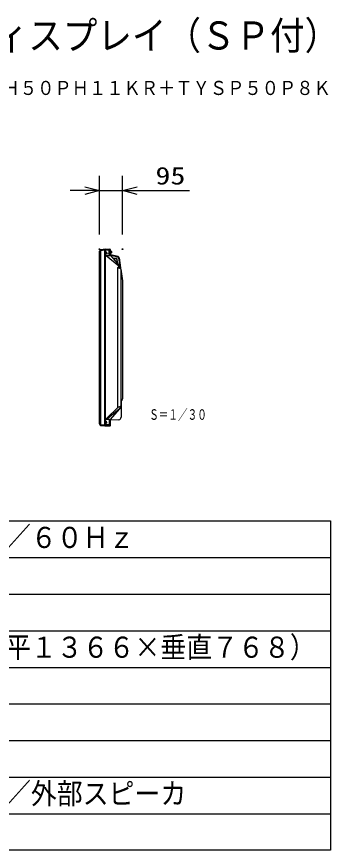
# Model space of a CAD drawing. Units: millimetres, scale not verified. Extents: x -63 to 63, y -57 to 57.
# Drawn here: x 19.6 to 62.5, y -56.5 to 57.4 of the extents above; entities that cross this region are included whole.
import ezdxf
from ezdxf.enums import TextEntityAlignment as Align

# ---------------------------------------------------------------- set-up
doc = ezdxf.new("R2010")
doc.units = ezdxf.units.MM
doc.header["$LTSCALE"] = 0.190236
doc.header["$PDMODE"] = 32
doc.header["$PDSIZE"] = 0.0951
for name, color, linetype in [('0-0_GAIKEI', 1, 'Continuous'), ('0-1_TOUROKU', 1, 'Continuous'), ('0-2_MOJI1', 2, 'Continuous'), ('0-3_WAKU', 3, 'Continuous'), ('0-4_DEFPOINTS', 7, 'Continuous')]:
    doc.layers.add(name, color=color, linetype=linetype)
doc.styles.add('ＭＳ ゴシック', font='')
doc.styles.get('ＭＳ ゴシック').set_extended_font_data('MS Gothic')

# ---------------------------------------------------------------- blocks, each defined once
blk = doc.blocks.new('_OPEN30')
at = {"layer": '0-4_DEFPOINTS'}
blk.add_line((0, 0), (-1, 0), dxfattribs=at)
blk.add_lwpolyline([(-1, 0.26795), (0, 0), (-1, -0.26795)], dxfattribs=at)

msp = doc.modelspace()

# ---------------------------------------------------------------- linework, layer by layer
at = {"layer": '0-0_GAIKEI'}
for p, q in [((31.0117, 25.4061), (30.9088, 25.2415)), ((31.0117, 1.7243), (31.0117, 25.544)), ((31.6532, 25.4918), (31.0117, 25.4261)), ((31.0514, 25.5673), (31.0514, 1.7244)), ((31.6532, 1.5053), (31.6532, 25.6251)), ((31.6532, 25.4918), (31.6895, 25.4918)), ((31.6895, 25.6279), (31.6895, 1.5025)), ((31.6895, 25.4982), (31.7029, 25.4982)), ((32.2393, 25.4982), (31.7029, 25.4982)), ((32.2393, 24.9792), (32.2393, 25.4982)), ((32.2393, 25.4982), (32.3756, 25.4982)), ((32.5253, 25.2732), (32.3756, 25.2781)), ((32.3756, 25.1307), (32.5441, 25.1383)), ((32.5356, 25.2825), (32.5356, 25.3021)), ((32.546, 25.3121), (32.5701, 25.3112)), ((32.6023, 25.2292), (32.6023, 25.2779)), ((31.7935, 24.997), (31.6895, 25.0008)), ((31.8273, 24.7749), (32.4456, 24.7811)), ((31.8273, 24.7749), (33.5651, 23.354)), ((32.3756, 24.9749), (31.8492, 24.9949)), ((33.4061, 24.5582), (32.4632, 24.7602)), ((33.187, 24.3799), (32.7694, 24.3944)), ((32.7909, 24.3688), (32.8271, 24.3662)), ((32.7909, 24.3687), (32.8252, 24.3663)), ((32.8366, 24.3657), (33.1639, 24.3542)), ((32.8366, 24.3657), (32.8366, 24.3657)), ((32.8366, 24.3657), (32.8366, 24.3657)), ((33.2936, 24.242), (33.2935, 24.242)), ((33.2936, 24.242), (33.3716, 23.675)), ((33.3188, 24.2319), (33.3143, 24.2649)), ((33.4024, 23.6384), (33.3299, 24.1657)), ((33.536, 24.4182), (33.6902, 23.2967)), ((33.5605, 23.3113), (33.4226, 23.1258)), ((33.4226, 4.0046), (33.4226, 23.1258)), ((33.8358, 22.8975), (33.8358, 4.2252)), ((33.8358, 5.0048), (34.0608, 5.1936)), ((31.8273, 2.3556), (33.6128, 3.8166)), ((31.8832, 2.5235), (33.4144, 3.9977)), ((32.4456, 2.3493), (31.7448, 2.3564)), ((31.025, 1.703), (30.9139, 1.8808)), ((31.025, 1.703), (31.6532, 1.6386)), ((32.3756, 1.6322), (31.7029, 1.6322)), ((32.2393, 2.1513), (32.2393, 1.6322)), ((32.3757, 2.1715), (32.3756, 1.51))]:
    msp.add_line(p, q, dxfattribs=at)
at = {"layer": '0-0_GAIKEI', "color": 7}
for p, q in [((30.9088, 1.7702), (30.9088, 25.3653)), ((31.0117, 25.544), (30.9139, 25.388)), ((31.682, 25.6279), (32.3421, 25.6298)), ((32.3756, 25.5959), (32.3756, 24.9749)), ((33.4849, 24.6166), (32.4041, 24.8464)), ((32.4454, 24.7814), (33.6902, 23.2967)), ((33.6153, 24.4768), (33.8083, 23.1039)), ((33.8358, 22.8975), (34.0625, 21.2953)), ((34.0625, 21.2953), (34.0625, 5.1936)), ((33.8358, 4.9257), (34.0029, 5.0659)), ((33.8775, 4.8851), (33.8774, 2.6729)), ((32.4456, 2.3493), (33.6589, 3.7965)), ((32.4088, 1.5358), (32.409, 2.2881)), ((33.5615, 2.34), (32.409, 2.2796)), ((30.9139, 1.7474), (31.0125, 1.5904)), ((31.0512, 1.567), (31.6548, 1.5051)), ((31.6548, 1.5051), (32.3828, 1.5063))]:
    msp.add_line(p, q, dxfattribs=at)
msp.add_lwpolyline([(31.682, 25.6279), (31.129, 25.5714), (31.0524, 25.5674)], dxfattribs=at)
at = {"layer": '0-0_GAIKEI'}
for points in [[(32.8244, 24.3664), (32.8246, 24.3664), (32.8248, 24.3664), (32.8251, 24.3664), (32.8253, 24.3664), (32.8256, 24.3664), (32.8258, 24.3664), (32.8261, 24.3664), (32.8263, 24.3663), (32.8266, 24.3663), (32.8268, 24.3663), (32.8271, 24.3663), (32.8273, 24.3663), (32.8275, 24.3663), (32.8278, 24.3663), (32.828, 24.3663), (32.8283, 24.3663), (32.8285, 24.3663), (32.8288, 24.3663), (32.829, 24.3663), (32.8293, 24.3663), (32.8295, 24.3663), (32.8298, 24.3663), (32.83, 24.3663), (32.8302, 24.3663), (32.8305, 24.3663), (32.8307, 24.3663), (32.831, 24.3663), (32.8312, 24.3663), (32.8315, 24.3663), (32.8317, 24.3663), (32.832, 24.3663), (32.8322, 24.3663), (32.8325, 24.3663), (32.8327, 24.3663), (32.833, 24.3663), (32.8332, 24.3663), (32.8334, 24.3663), (32.8337, 24.3663), (32.8339, 24.3663)], [(32.8271, 24.3662), (32.8272, 24.3662), (32.8274, 24.3662), (32.8276, 24.3662), (32.8278, 24.3662), (32.828, 24.3662), (32.8282, 24.3661), (32.8284, 24.3661), (32.8286, 24.3661), (32.8288, 24.3661), (32.829, 24.3661), (32.8292, 24.3661), (32.8293, 24.3661), (32.8295, 24.3661), (32.8297, 24.366), (32.8299, 24.366), (32.8301, 24.366), (32.8303, 24.366), (32.8305, 24.366), (32.8307, 24.366), (32.8309, 24.366), (32.8311, 24.366), (32.8313, 24.366), (32.8315, 24.366), (32.8316, 24.3659), (32.8318, 24.3659), (32.832, 24.3659), (32.8322, 24.3659), (32.8324, 24.3659), (32.8326, 24.3659), (32.8328, 24.3659), (32.833, 24.3659), (32.8332, 24.3659), (32.8334, 24.3659), (32.8336, 24.3659), (32.8337, 24.3658), (32.8339, 24.3658), (32.8341, 24.3658), (32.8343, 24.3658), (32.8345, 24.3658)], [(32.8339, 24.3663), (32.8342, 24.3663), (32.8344, 24.3663), (32.8347, 24.3663), (32.8349, 24.3663), (32.8352, 24.3663), (32.8354, 24.3663), (32.8357, 24.3663), (32.8359, 24.3663), (32.8361, 24.3663), (32.8364, 24.3663), (32.8366, 24.3663), (32.8366, 24.3663)], [(32.8345, 24.3658), (32.8347, 24.3658), (32.8349, 24.3658), (32.8351, 24.3658), (32.8353, 24.3658), (32.8355, 24.3658), (32.8357, 24.3658), (32.8358, 24.3658), (32.836, 24.3658), (32.8362, 24.3657), (32.8364, 24.3657), (32.8366, 24.3657)], [(33.1639, 24.3543), (33.1647, 24.3543), (33.1654, 24.3542), (33.1662, 24.3542), (33.1669, 24.3542), (33.1677, 24.3541), (33.1684, 24.3541), (33.1692, 24.354), (33.1699, 24.354), (33.1706, 24.3539), (33.1714, 24.3539), (33.1721, 24.3538), (33.1729, 24.3537), (33.1736, 24.3536), (33.1744, 24.3536), (33.1751, 24.3535), (33.1758, 24.3534), (33.1766, 24.3533), (33.1773, 24.3532), (33.1781, 24.3531), (33.1788, 24.353), (33.1795, 24.3529), (33.1803, 24.3528), (33.181, 24.3527), (33.1818, 24.3526), (33.1825, 24.3525), (33.1832, 24.3523), (33.184, 24.3522), (33.1847, 24.3521), (33.1854, 24.3519), (33.1862, 24.3518), (33.1869, 24.3517), (33.1876, 24.3515), (33.1884, 24.3514), (33.1891, 24.3512), (33.1898, 24.351), (33.1905, 24.3509), (33.1913, 24.3507), (33.192, 24.3505), (33.1927, 24.3504)], [(33.2394, 24.3673), (33.2379, 24.368), (33.2363, 24.3687), (33.2348, 24.3694), (33.2332, 24.37), (33.2316, 24.3706), (33.2301, 24.3712), (33.2285, 24.3718), (33.2269, 24.3724), (33.2253, 24.373), (33.2237, 24.3735), (33.222, 24.374), (33.2204, 24.3745), (33.2188, 24.375), (33.2172, 24.3754), (33.2155, 24.3758), (33.2139, 24.3762), (33.2122, 24.3766), (33.2106, 24.377), (33.2089, 24.3773), (33.2072, 24.3777), (33.2056, 24.378), (33.2039, 24.3782), (33.2022, 24.3785), (33.2005, 24.3787), (33.1989, 24.3789), (33.1972, 24.3791), (33.1955, 24.3793), (33.1938, 24.3795), (33.1921, 24.3796), (33.1904, 24.3797), (33.1887, 24.3798), (33.187, 24.3799)], [(33.1927, 24.3504), (33.1934, 24.3502), (33.1942, 24.35), (33.1949, 24.3498), (33.1956, 24.3496), (33.1963, 24.3494), (33.197, 24.3493), (33.1978, 24.3491), (33.1985, 24.3488), (33.1992, 24.3486), (33.1999, 24.3484), (33.2006, 24.3482), (33.2013, 24.348), (33.2021, 24.3478), (33.2028, 24.3475), (33.2035, 24.3473), (33.2042, 24.3471), (33.2049, 24.3468), (33.2056, 24.3466), (33.2063, 24.3464), (33.207, 24.3461), (33.2077, 24.3459), (33.2084, 24.3456), (33.2091, 24.3453), (33.2098, 24.3451), (33.2105, 24.3448), (33.2112, 24.3445), (33.2119, 24.3443), (33.2126, 24.344), (33.2133, 24.3437), (33.214, 24.3434), (33.2146, 24.3431), (33.2153, 24.3428), (33.216, 24.3425), (33.2167, 24.3422), (33.2174, 24.3419), (33.2181, 24.3416), (33.2187, 24.3413), (33.2194, 24.341), (33.2201, 24.3407)], [(33.2201, 24.3407), (33.2208, 24.3404), (33.2214, 24.34), (33.2221, 24.3397), (33.2228, 24.3394), (33.2234, 24.339), (33.2241, 24.3387), (33.2248, 24.3384), (33.2254, 24.338), (33.2261, 24.3377), (33.2267, 24.3373), (33.2274, 24.337), (33.228, 24.3366), (33.2287, 24.3362), (33.2293, 24.3359), (33.23, 24.3355), (33.2306, 24.3351), (33.2313, 24.3347), (33.2319, 24.3343), (33.2325, 24.334), (33.2332, 24.3336), (33.2338, 24.3332), (33.2345, 24.3328), (33.2351, 24.3324), (33.2357, 24.332), (33.2363, 24.3316), (33.237, 24.3312), (33.2376, 24.3307), (33.2382, 24.3303), (33.2388, 24.3299), (33.2394, 24.3295), (33.24, 24.3291), (33.2406, 24.3286), (33.2413, 24.3282), (33.2419, 24.3278), (33.2425, 24.3273), (33.2431, 24.3269), (33.2437, 24.3264), (33.2442, 24.326), (33.2448, 24.3255)], [(33.2899, 24.3256), (33.2889, 24.327), (33.2879, 24.3283), (33.2868, 24.3297), (33.2858, 24.331), (33.2847, 24.3323), (33.2836, 24.3336), (33.2825, 24.3349), (33.2813, 24.3362), (33.2802, 24.3374), (33.279, 24.3386), (33.2779, 24.3399), (33.2767, 24.3411), (33.2755, 24.3423), (33.2742, 24.3434), (33.273, 24.3446), (33.2718, 24.3457), (33.2705, 24.3469), (33.2692, 24.348), (33.2679, 24.3491), (33.2666, 24.3502), (33.2653, 24.3512), (33.264, 24.3523), (33.2626, 24.3533), (33.2612, 24.3543), (33.2599, 24.3553), (33.2585, 24.3563), (33.2571, 24.3572), (33.2557, 24.3582), (33.2543, 24.3591), (33.2528, 24.36), (33.2514, 24.3609), (33.2499, 24.3617), (33.2484, 24.3626), (33.247, 24.3634), (33.2455, 24.3642), (33.244, 24.365), (33.2425, 24.3658), (33.2409, 24.3665), (33.2394, 24.3673)], [(33.2448, 24.3255), (33.2454, 24.3251), (33.246, 24.3246), (33.2466, 24.3241), (33.2472, 24.3237), (33.2478, 24.3232), (33.2483, 24.3227), (33.2489, 24.3222), (33.2495, 24.3218), (33.25, 24.3213), (33.2506, 24.3208), (33.2512, 24.3203), (33.2517, 24.3198), (33.2523, 24.3193), (33.2528, 24.3188), (33.2534, 24.3183), (33.2539, 24.3178), (33.2545, 24.3173), (33.255, 24.3168), (33.2556, 24.3163), (33.2561, 24.3158), (33.2566, 24.3152), (33.2572, 24.3147), (33.2577, 24.3142), (33.2582, 24.3137), (33.2588, 24.3131), (33.2593, 24.3126), (33.2598, 24.3121), (33.2603, 24.3115), (33.2608, 24.311), (33.2613, 24.3104), (33.2618, 24.3099), (33.2623, 24.3093), (33.2628, 24.3088), (33.2633, 24.3082), (33.2638, 24.3076), (33.2643, 24.3071), (33.2648, 24.3065), (33.2653, 24.3059), (33.2657, 24.3054)], [(33.2657, 24.3054), (33.2662, 24.3048), (33.2667, 24.3042), (33.2671, 24.3036), (33.2676, 24.303), (33.2681, 24.3025), (33.2685, 24.3019), (33.269, 24.3013), (33.2694, 24.3007), (33.2699, 24.3001), (33.2703, 24.2995), (33.2708, 24.2989), (33.2712, 24.2983), (33.2716, 24.2977), (33.2721, 24.2971), (33.2725, 24.2965), (33.2729, 24.2958), (33.2733, 24.2952), (33.2738, 24.2946), (33.2742, 24.294), (33.2746, 24.2934), (33.275, 24.2927), (33.2754, 24.2921), (33.2758, 24.2915), (33.2762, 24.2908), (33.2766, 24.2902), (33.2769, 24.2896), (33.2773, 24.2889), (33.2777, 24.2883), (33.2781, 24.2876), (33.2784, 24.287), (33.2788, 24.2863), (33.2792, 24.2857), (33.2795, 24.285), (33.2799, 24.2844), (33.2802, 24.2837), (33.2806, 24.2831), (33.2809, 24.2824), (33.2813, 24.2817), (33.2816, 24.2811)], [(33.2816, 24.2811), (33.2819, 24.2804), (33.2823, 24.2797), (33.2826, 24.2791), (33.2829, 24.2784), (33.2832, 24.2777), (33.2835, 24.277), (33.2838, 24.2763), (33.2841, 24.2757), (33.2844, 24.275), (33.2847, 24.2743), (33.285, 24.2736), (33.2853, 24.2729), (33.2856, 24.2722), (33.2859, 24.2715), (33.2861, 24.2708), (33.2864, 24.2701), (33.2867, 24.2695), (33.2869, 24.2688), (33.2872, 24.2681), (33.2875, 24.2674), (33.2877, 24.2666), (33.288, 24.2659), (33.2882, 24.2652), (33.2884, 24.2645), (33.2887, 24.2638), (33.2889, 24.2631), (33.2891, 24.2624), (33.2893, 24.2617), (33.2896, 24.261), (33.2898, 24.2603), (33.29, 24.2595), (33.2902, 24.2588), (33.2904, 24.2581), (33.2906, 24.2574), (33.2908, 24.2567), (33.2909, 24.2559), (33.2911, 24.2552), (33.2913, 24.2545), (33.2915, 24.2538)], [(33.3143, 24.2649), (33.3141, 24.2666), (33.3138, 24.2683), (33.3135, 24.2699), (33.3132, 24.2716), (33.3129, 24.2733), (33.3126, 24.2749), (33.3122, 24.2766), (33.3118, 24.2782), (33.3114, 24.2799), (33.311, 24.2815), (33.3105, 24.2832), (33.3101, 24.2848), (33.3096, 24.2864), (33.3091, 24.288), (33.3085, 24.2897), (33.308, 24.2913), (33.3074, 24.2929), (33.3068, 24.2944), (33.3062, 24.296), (33.3056, 24.2976), (33.3049, 24.2992), (33.3043, 24.3007), (33.3036, 24.3023), (33.3029, 24.3038), (33.3021, 24.3053), (33.3014, 24.3068), (33.3006, 24.3084), (33.2998, 24.3099), (33.299, 24.3113), (33.2982, 24.3128), (33.2973, 24.3143), (33.2965, 24.3158), (33.2956, 24.3172), (33.2947, 24.3186), (33.2938, 24.3201), (33.2928, 24.3215), (33.2919, 24.3229), (33.2909, 24.3243), (33.2899, 24.3256)], [(33.2915, 24.2538), (33.2916, 24.253), (33.2918, 24.2523), (33.292, 24.2516), (33.2921, 24.2509), (33.2923, 24.2501), (33.2924, 24.2494), (33.2926, 24.2487), (33.2927, 24.2479), (33.2928, 24.2472), (33.293, 24.2465), (33.2931, 24.2457), (33.2932, 24.245), (33.2933, 24.2442), (33.2934, 24.2435), (33.2935, 24.2428), (33.2936, 24.242)], [(33.2936, 24.242), (33.2935, 24.242), (33.3715, 23.6752)], [(33.3222, 24.2127), (33.3221, 24.2133), (33.322, 24.2139), (33.3219, 24.2145), (33.3218, 24.2151), (33.3217, 24.2157), (33.3216, 24.2163), (33.3215, 24.2169), (33.3214, 24.2175), (33.3213, 24.2181), (33.3212, 24.2187), (33.3211, 24.2193), (33.3209, 24.2199), (33.3208, 24.2205), (33.3207, 24.2211), (33.3206, 24.2217), (33.3205, 24.2223), (33.3204, 24.2229), (33.3203, 24.2235), (33.3202, 24.2241), (33.3201, 24.2247), (33.32, 24.2253), (33.3199, 24.2259), (33.3198, 24.2265), (33.3197, 24.2271), (33.3196, 24.2277), (33.3195, 24.2283), (33.3194, 24.2289), (33.3193, 24.2295), (33.3192, 24.2301), (33.319, 24.2307), (33.3189, 24.2313), (33.3188, 24.2319)], [(33.3263, 24.1892), (33.3262, 24.1898), (33.3261, 24.1904), (33.326, 24.191), (33.3259, 24.1916), (33.3258, 24.1922), (33.3257, 24.1928), (33.3256, 24.1934), (33.3255, 24.194), (33.3254, 24.1946), (33.3253, 24.1952), (33.3252, 24.1958), (33.3251, 24.1965), (33.325, 24.1971), (33.3249, 24.1977), (33.3248, 24.1983), (33.3247, 24.1989), (33.3246, 24.1995), (33.3245, 24.2001), (33.3244, 24.2007), (33.3243, 24.2013), (33.3242, 24.2019), (33.3241, 24.2025), (33.324, 24.2031), (33.3238, 24.2037), (33.3237, 24.2043), (33.3236, 24.2049), (33.3235, 24.2055), (33.3234, 24.2061), (33.3233, 24.2067), (33.3232, 24.2073), (33.3231, 24.2079), (33.323, 24.2085), (33.3229, 24.2091), (33.3228, 24.2097), (33.3227, 24.2103), (33.3226, 24.2109), (33.3225, 24.2115), (33.3223, 24.2121), (33.3222, 24.2127)], [(33.3299, 24.1657), (33.3298, 24.1663), (33.3297, 24.1669), (33.3296, 24.1675), (33.3296, 24.1681), (33.3295, 24.1687), (33.3294, 24.1693), (33.3293, 24.1699), (33.3292, 24.1705), (33.3291, 24.1711), (33.329, 24.1717), (33.329, 24.1723), (33.3289, 24.1729), (33.3288, 24.1735), (33.3287, 24.1741), (33.3286, 24.1747), (33.3285, 24.1753), (33.3284, 24.1759), (33.3283, 24.1766), (33.3282, 24.1772), (33.3281, 24.1778), (33.3281, 24.1784), (33.328, 24.179), (33.3279, 24.1796), (33.3278, 24.1802), (33.3277, 24.1808), (33.3276, 24.1814), (33.3275, 24.182), (33.3274, 24.1826), (33.3273, 24.1832), (33.3272, 24.1838), (33.3271, 24.1844), (33.327, 24.185), (33.3269, 24.1856), (33.3268, 24.1862), (33.3267, 24.1868), (33.3266, 24.1874), (33.3265, 24.188), (33.3264, 24.1886), (33.3263, 24.1892)]]:
    msp.add_lwpolyline(points, dxfattribs=at)
at = {"layer": '0-0_GAIKEI', "color": 7}
for centre, radius, start, end in [((30.9509, 25.3678), 0.0421, 151.32078, 183.40712), ((31.0541, 25.5174), 0.05, 91.98272, 147.90428), ((32.3449, 25.599), 0.0309, 354.14872, 95.32435), ((32.6767, 24.9741), 0.3011, 179.848, 219.81057), ((33.4503, 24.4536), 0.1667, 7.99995, 78.00011), ((33.3108, 22.9322), 0.5261, 356.21448, 43.85132), ((34.0426, 4.8836), 0.1652, 131.27892, 180.23853), ((33.908, 5.1879), 0.1545, 307.87682, 2.1232), ((33.2899, 4.1996), 0.5464, 312.4682, 2.68144), ((33.5441, 2.6729), 0.3334, 273, 360), ((31.055, 1.617), 0.0501, 212.11892, 265.70806), ((32.3756, 1.5389), 0.0333, 270, 356.76376)]:
    msp.add_arc(centre, radius, start, end, dxfattribs=at)
at = {"layer": '0-0_GAIKEI'}
for centre, radius, start, end in [((32.526, 25.2829), 0.00968, 265.98753, 357.44031), ((32.5456, 25.3021), 0.01, 88, 180), ((32.5023, 25.2292), 0.1, 294.68222, 359.99926), ((32.569, 25.2779), 0.0333, 0.00001, 88.00001), ((32.0343, 24.9974), 0.3039, 179.64801, 227.07901), ((32.5447, 24.9776), 0.3053, 179.69307, 220.51863), ((33.3713, 24.3956), 0.1662, 7.80925, 77.92644), ((55.8319, 89.4442), 70.0022, 251.32959, 251.5352), ((33.5332, 23.3358), 0.0367, 318.14677, 29.7127), ((33.1231, 22.7301), 0.7646, 29.34812, 54.68932), ((33.4908, 23.1598), 0.2046, 326.14445, 33.85555), ((33.555, 22.6764), 0.3843, 55.92859, 74.03878), ((33.699, 22.876), 0.1384, 8.90766, 59.00386), ((33.3416, 22.8962), 0.4942, 0.14362, 24.97347), ((54.2297, -57.5502), 64.9764, 108.45511, 108.67661), ((33.328, 4.2371), 0.5079, 304.10439, 358.65072), ((33.6074, 4.3302), 0.2514, 282.2297, 335.28629), ((32.5782, 1.8077), 0.9978, 134.04187, 152.95779), ((32.5447, 2.1529), 0.3053, 139.48134, 180.30703), ((32.6753, 2.1563), 0.3, 139.95379, 176.75951), ((30.9452, 1.7664), 0.0366, 174.09929, 211.22709)]:
    msp.add_arc(centre, radius, start, end, dxfattribs=at)
for centre, major_axis, ratio in [((31.8234, 25.1328), (0.0048, 0.17), 0.255245), ((31.8209, 1.983), (0.0028, -0.1547), 0.31065)]:
    msp.add_ellipse(centre, major_axis=major_axis, ratio=ratio, dxfattribs=at)
for centre, start_param, end_param in [((32.7966, 24.4184), 3.08686128, 3.14165343), ((32.7966, 24.4184), 3.14165343, 3.20546661), ((32.8288, 24.4161), 3.14165343, 3.20546661)]:
    msp.add_ellipse(centre, major_axis=(0.0036, 0.0499), ratio=0.572478, start_param=start_param, end_param=end_param, dxfattribs=at)
at = {"layer": '0-3_WAKU'}
for p, q in [((30.909, 27.6429), (30.909, 35.6429)), ((34.0625, 27.6429), (34.0625, 35.6429)), ((28.909, 33.6429), (26.909, 33.6429)), ((30.909, 33.6429), (34.0625, 33.6429)), ((36.0625, 33.6429), (43.2291, 33.6429))]:
    msp.add_line(p, q, dxfattribs=at)
at = {"layer": '0-3_WAKU', "color": 4}
for p, q in [((-62.5001, -11.5), (62.5001, -11.5)), ((62.5001, -11.5), (62.5001, -56.5001)), ((62.5001, -56.5001), (-62.5001, -56.5001))]:
    msp.add_line(p, q, dxfattribs=at)
at = {"layer": '0-3_WAKU', "color": 1}
for p, q in [((-62.5001, -16.5), (62.5001, -16.5)), ((-62.5001, -21.5), (62.5001, -21.5)), ((-62.5001, -26.5), (62.5001, -26.5)), ((-62.5001, -31.5001), (62.5001, -31.5001)), ((-62.5001, -36.5001), (62.5001, -36.5001)), ((-62.5001, -41.5001), (62.5001, -41.5001)), ((-62.5001, -46.5001), (62.5001, -46.5001)), ((-62.5001, -51.5001), (62.5001, -51.5001))]:
    msp.add_line(p, q, dxfattribs=at)
at = {"layer": '0-4_DEFPOINTS'}
for p in [(34.0625, 33.6429), (30.909, 25.6429), (34.0625, 25.6429)]:
    msp.add_point(p, dxfattribs=at)

# ---------------------------------------------------------------- block references
at = {"layer": '0-3_WAKU', "xscale": 2, "yscale": 2}
msp.add_blockref('_OPEN30', (30.909, 33.6429), dxfattribs=at)
at = {"layer": '0-3_WAKU', "xscale": 2, "yscale": 2, "rotation": 180}
msp.add_blockref('_OPEN30', (34.0625, 33.6429), dxfattribs=at)

# ---------------------------------------------------------------- texts
at = {"layer": '0-1_TOUROKU', "style": 'ＭＳ ゴシック'}
for s, height, width, p in [('ＴＨ５０ＰＨ１１ＫＲ＋ＴＹＳＰ５０Ｐ８Ｋ', 1.925, 0.9, (15.3, 46.13)), ('Ｓ＝１／３０', 1.444, 0.65, (37.7203, 1.8897))]:
    msp.add_text(s, height=height, dxfattribs=dict(at, width=width)).set_placement(p, align=Align.BOTTOM_LEFT)
at = {"layer": '0-2_MOJI1', "style": 'ＭＳ ゴシック', "width": 0.9}
for s, height, p in [('ハイビジョンプラズマディスプレイ（ＳＰ付）', 3.848, (-35.5001, 51.7599)), ('ＡＣ１００Ｖ\u3000５０Ｈｚ／６０Ｈｚ', 2.887, (-21, -16.0551)), ('１０４９０８８画素（水平１３６６×垂直７６８）', 2.887, (-21, -31.0552)), ('ビデオ／Ｓビデオ／ＰＣ／外部スピーカ', 2.887, (-21, -51.0552))]:
    msp.add_text(s, height=height, dxfattribs=at).set_placement(p, align=Align.BOTTOM_LEFT)
at = {"layer": '0-3_WAKU', "style": 'ＭＳ ゴシック', "width": 1.25}
msp.add_text('95', height=2.406, dxfattribs=at).set_placement((38.5789, 33.7525), align=Align.BOTTOM_LEFT)

doc.saveas('drawing.dxf')
